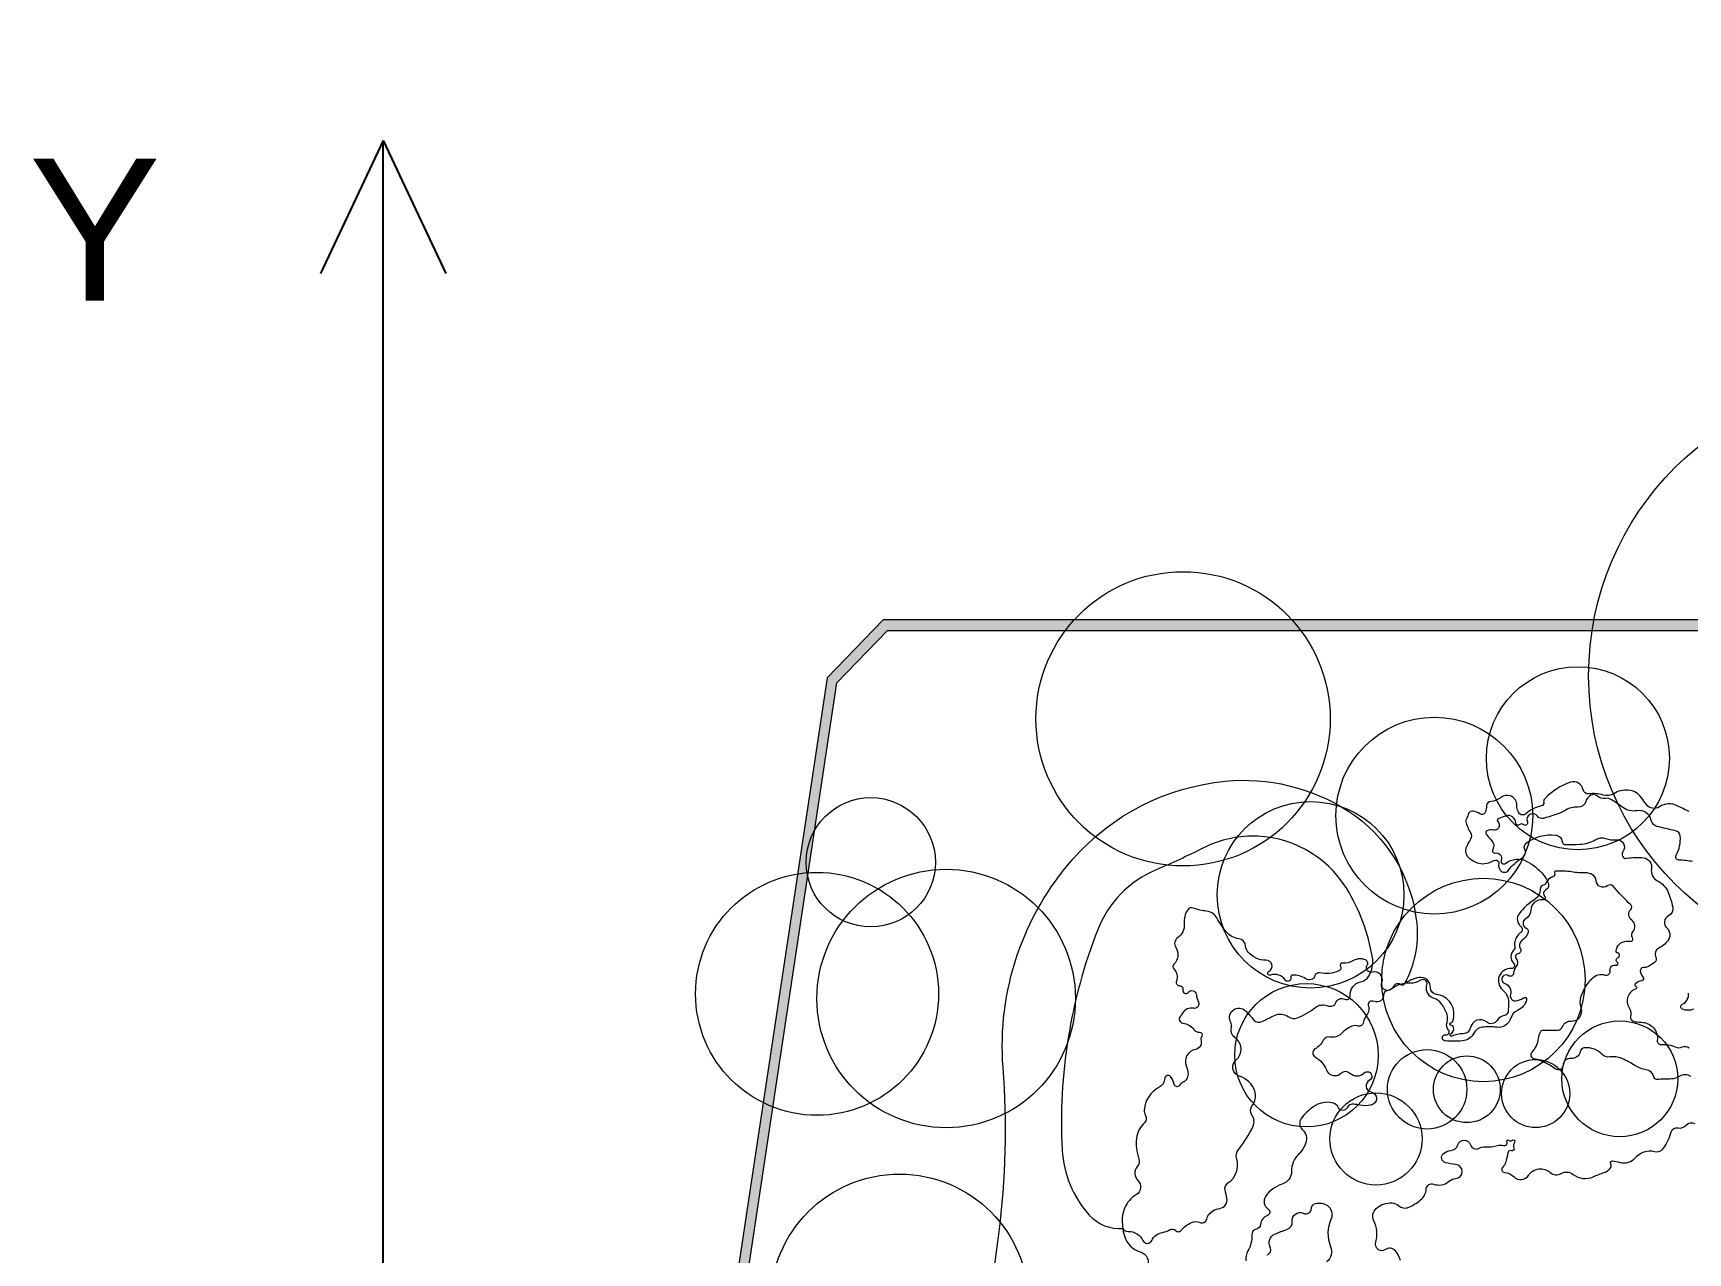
# Model space of a CAD drawing. Header units: millimetres. Extents: x -9917 to 681081, y -8103 to 293101.
# Drawn here: x -9917 to 27869, y 100140 to 127998 of the extents above; entities that cross this region are included whole.
import ezdxf

# ---------------------------------------------------------------- set-up
doc = ezdxf.new("R2010")
doc.units = ezdxf.units.MM
for name, color, linetype in [('archi', 7, 'Continuous'), ('rock', 30, 'Continuous'), ('坐标系', 7, 'Continuous')]:
    doc.layers.add(name, color=color, linetype=linetype)
for name, color, linetype, lineweight in [('archiw', 255, 'Continuous', 0), ('plant', 90, 'Continuous', 0), ('road', 50, 'Continuous', 0)]:
    doc.layers.add(name, color=color, linetype=linetype, lineweight=lineweight)
doc.styles.get("Standard").update_dxf_attribs({"font": 'arial.ttf'})

msp = doc.modelspace()

# ---------------------------------------------------------------- hatches: boundary and pattern name
at = {"layer": 'archiw', "lineweight": 15}
h = msp.add_hatch(color=0, dxfattribs=at)
h.dxf.hatch_style = 1
h.paths.add_polyline_path([(2034, 4766), (1795, 4746), (1880, 3699), (2119, 3718)])
h.paths.add_polyline_path([(2314, 19669), (2074, 19659), (2099, 19109), (2339, 19120)])
h.paths.add_polyline_path([(2266, 20755), (2026, 20745), (2049, 20218), (2289, 20229)])
h.paths.add_polyline_path([(1622, 28506), (1862, 28519), (1811, 29413), (1571, 29399)])
h.paths.add_polyline_path([(1682, 31687), (1443, 31674), (1488, 30867), (1728, 30880)])
h.paths.add_polyline_path([(104122, 127758), (104122, 94953), (102619, 94953), (102619, 94713), (104122, 94713), (104122, 90938), (104362, 90938), (104362, 127758), (104362, 127998), (80583, 127998), (80583, 127758), (80583, 105038), (67095, 105038), (67095, 104566), (64754, 104566), (64754, 119844), (44763, 119844), (44763, 114596), (9495, 114596), (8212, 113274), (5853, 97610), (4160, 93590), (4160, 70024), (959, 66096), (-5863, 66096), (-5863, 42865), (-1639, 42865), (-1639, 37416), (1260, 37416), (1369, 33120), (-2714, 32981), (-1845, 16710), (895, 16710), (1635, 6752), (-2365, 6307), (-1927, -843), (42951, -2155), (43743, -1431), (45440, -1479), (47942, -1548), (47948, -1309), (45686, -1245), (45760, 1407), (45767, 1647), (45812, 3256), (47789, 3201), (47795, 3441), (46586, 3475), (46612, 4388), (46372, 4395), (46346, 3481), (45578, 3503), (45446, -1239), (43653, -1189), (42861, -1912), (2478, -732), (2383, 447), (2143, 428), (2236, -725), (-1701, -610), (-1874, 2219), (808, 2467), (785, 2706), (-1889, 2458), (-2112, 6094), (1653, 6513), (1737, 5466), (1976, 5485), (1891, 6539), (1136, 16710), (2447, 16710), (2428, 17120), (2188, 17110), (2196, 16950), (1118, 16950), (-1617, 16950), (-1834, 20997), (-59, 21057), (161, 17965), (2146, 18053), (2157, 17820), (2396, 17831), (2367, 18495), (2127, 18484), (2135, 18293), (384, 18215), (164, 21305), (-1846, 21237), (-1923, 22670), (1930, 22876), (1943, 22593), (2183, 22604), (2159, 23128), (-1936, 22910), (-2072, 25457), (2021, 25693), (1921, 27463), (1682, 27449), (1768, 25919), (-2084, 25697), (-2461, 32750), (1375, 32880), (1391, 32595), (1630, 32609), (1615, 32888), (1494, 37656), (-1399, 37656), (-1399, 43105), (-5623, 43105), (-5623, 65856), (1073, 65856), (4400, 69938), (4400, 93542), (6086, 97545), (8438, 113162), (9596, 114356), (44763, 114356), (44763, 90288), (43135, 90288), (43135, 90048), (43135, 89171), (43375, 89171), (43375, 90048), (44763, 90048), (44763, 87164), (45003, 87164), (45003, 100934), (64514, 100934), (64514, 87213), (64754, 87213), (64754, 87916), (65867, 87916), (65867, 88156), (64754, 88156), (64754, 101414), (64514, 101414), (64514, 101174), (45003, 101174), (45003, 114356), (45003, 119604), (64514, 119604), (64514, 104326), (64514, 103006), (64754, 103006), (64754, 103712), (64994, 103712), (64994, 104326), (67095, 104326), (67095, 87914), (67575, 87914), (67575, 88154), (67335, 88154), (67335, 104798), (80583, 104798), (80583, 90938), (80823, 90938), (80823, 127758)])

# ---------------------------------------------------------------- linework, layer by layer
at = {"layer": 'archi', "lineweight": 15}
for points in [[(104362, 127998), (80583, 127998), (80583, 127758), (80583, 105038), (67095, 105038), (67095, 104566), (64754, 104566), (64754, 119844), (44763, 119844), (44763, 114596), (9495, 114596), (8212, 113274), (5853, 97610), (4160, 93590), (4160, 70024), (959, 66096), (-5863, 66096), (-5863, 42865)], [(-5623, 43105), (-5623, 65856), (1073, 65856), (4400, 69938), (4400, 93542), (6086, 97545), (8438, 113162), (9596, 114356), (44763, 114356)]]:
    msp.add_lwpolyline(points, dxfattribs=at)
at = {"layer": 'plant', "lineweight": 15}
for centre, radius in [((32324, 113321), 6721), ((16342, 112338), 3360), ((25357, 111437), 2090), ((22079, 110127), 2247), ((9211, 109062), 1475), ((19255, 108318), 2131), ((7984, 106057), 2774), ((10932, 105950), 2951), ((23199, 106373), 2322), ((19159, 104654), 1637), ((26313, 104117), 1323), ((21914, 103877), 907), ((22821, 103877), 762), ((24393, 103780), 778), ((20747, 102743), 1053), ((9867, 98988), 2951)]:
    msp.add_circle(centre, radius, dxfattribs=at)
at = {"layer": 'road', "lineweight": 15}
for points in [[(11669, 96845, -0.001438), (12135, 100572, 0.050926), (12232, 104373, -0.202578), (13831, 109141, -0.190019), (17303, 110913, -0.16795), (20101, 110239, -0.230355), (21677, 107660, -0.150053), (21394, 106278, -0.470445), (21317, 106263, 0.487014), (21150, 106226, -0.258015), (21021, 106134, 0.394238), (20916, 106011, -0.363689), (20818, 105881, -0.1311), (20677, 105887, 0.626392), (20575, 105778, -0.251281), (20554, 105604, 0.090199), (20452, 105387, -0.418482), (20339, 105322, 0.20217), (20150, 105298, 0.062928), (19953, 105147, -0.248891), (19694, 105070, 0.337526), (19543, 104996, -0.145392), (19357, 104799, 0.575367), (19357, 104617, -0.166413), (19616, 104318, 0.366161), (19852, 104194, 0.141446), (19953, 104249, -0.410975), (20150, 104249, 0.410975), (20473, 104249, -1.166333), (20595, 104080, 0.713495), (20632, 103819, -0.826554), (20632, 103515, -0.094958), (20371, 103515, 0.007045), (20241, 103537, 0.33379), (20086, 103456, -0.632172), (19891, 103456, 0.235753), (19747, 103569, 0.206544), (19318, 103479, 0.078873), (19041, 103210, 0.385655), (19065, 102961, -0.299272), (19143, 102654, -0.114611), (18978, 102392, 0.202887), (18818, 102002, -0.330197), (18608, 101712, 0.165908), (18227, 101432, 0.429552), (18287, 101141, -0.628217), (18272, 100997, 0.292505), (18112, 100791, -0.32906), (18016, 100683, 0.366056), (17911, 100547, -0.139459), (17824, 100185, 0.153372), (17777, 99960, -0.368384)], [(27896, 110222, -0.007694), (27623, 110353, 0.268635), (27222, 110328, -0.39463), (26924, 110378, -0.012448), (26810, 110534, 0.225682), (26508, 110708, 0.157713), (26175, 110628, -0.212187), (25935, 110597, 0.104713), (25604, 110624, -0.400962), (25477, 110718, 0.456266), (25191, 110889, 0.126594), (24602, 110514, 0.23958), (24577, 110429, -0.405244), (24526, 110351, 0.127889), (24166, 110167, -0.462497), (24012, 110188, -0.146938), (23963, 110365, 0.313999), (23821, 110576, 0.267104), (23602, 110543, -0.14452), (23374, 110450, 0.357468), (23271, 110347, -0.034455), (23249, 110215, -0.524297), (23121, 110166, 0.102945), (22964, 110231, 0.413507), (22851, 110154, -0.10731), (22797, 110026, 0.291169), (22795, 109994, 0.58244)], [(22795, 109994, 0.067079), (22903, 109741, -0.276845), (22903, 109586, 0.024034), (22812, 109416, 0.366542), (22882, 109151, 0.033001), (23013, 109071, 0.243414), (23367, 109071, -0.069347), (23470, 109108, -0.529873), (23551, 109029, 0.205713), (23586, 108880, 0.506023), (23775, 108880, -0.100023), (24083, 109160, 0.38439), (24144, 109359, -0.351014), (24178, 109496, -0.198525), (24858, 109680, -0.346924), (24995, 109539, 0.386486), (25078, 109466, 0.005236), (25402, 109473, 0.127052), (25769, 109580, -0.219442), (25987, 109604, 0.105255), (26233, 109575, -0.652288), (26385, 109302, 0.684093), (26478, 109152, -0.075371), (26856, 109163, -0.435302), (27038, 108913, 0.33984), (27177, 108635, -0.187107), (27421, 108373, -0.042561), (27523, 108036, -0.342778), (27428, 107839, 0.527739), (27388, 107562, -0.392675), (27412, 107270, -0.108463), (27201, 107096, 0.422558), (27138, 106893, -0.361116), (27117, 106781, -0.062042), (26949, 106676, -0.120893), (26854, 106657, 0.459135), (26781, 106579, 0.170024), (26843, 106448, -0.615144), (26812, 106354, 0.162897), (26669, 106282, 0.55018), (26681, 106231, -0.708575), (26681, 106172, 0.478369), (26527, 105738, -0.195742), (26561, 105531, 0.411198), (26624, 105430, 0.055865), (26806, 105408, -0.449458), (27171, 104991, 0.49108), (27265, 104897, -0.150044), (27576, 104843, 0.238265), (27736, 104843, -0.299831), (27899, 104824, 0.263693)], [(27939, 104168, 0.306767), (27665, 104168, -0.140777), (27497, 104113, -0.003101), (27160, 104103, -0.367285), (27092, 104159, 0.322015), (26919, 104324, -0.109971), (26654, 104423, 0.042262), (26361, 104580, 0.141984), (26086, 104615, -0.243742), (25910, 104673, 0.10697), (25733, 104791, 0.118213), (25501, 104823, 0.332108), (25411, 104741, -0.385941), (25196, 104580, 0.431137), (25019, 104425, -0.610287), (24842, 104342, 0.10511), (24361, 104572, -0.566947), (24313, 104728, 0.142974), (24460, 105037, -0.05208), (24501, 105184, -0.330671), (24573, 105230, 0.038572), (24901, 105230, 0.286247), (25003, 105305, -0.323563), (25209, 105436, 0.53876), (25432, 105734, -0.174974), (25432, 106004, -0.098954), (25672, 106402, -0.289988), (25981, 106485, 0.558942), (26092, 106583, -0.540318), (26231, 106712, 0.831481), (26260, 106775, -0.602904), (26274, 106887, 0.804115), (26258, 106996, -0.373457), (26232, 107021, -0.14311), (26254, 107124, -0.337302), (26547, 107256, 0.671218), (26606, 107338, -0.335245), (26618, 107485, 0.447711), (26588, 107739, -0.464192), (26567, 107985, 0.412687), (26567, 108086, -0.011676), (26161, 108514, 0.393993), (26029, 108525, -0.600468), (25773, 108638, 0.237536), (25691, 108775, 0.146109), (25534, 108819, -0.042482), (25212, 108841, 0.050139), (24849, 108860, 0.543758), (24825, 108818, -0.45635), (24790, 108734, 0.224737), (24620, 108569, -0.278496), (24587, 108543, 0.390665), (24493, 108432, -0.26767), (24386, 108225, 0.087912), (24016, 107885, 0.403947), (24050, 107599, -0.473147), (24050, 107454, 0.154498), (23915, 107247, 0.136197), (23915, 107143, -0.275232), (23890, 107051, 0.424917), (23890, 106755, -0.698863), (23837, 106635, 0.723098), (23639, 106147, -0.248556), (23774, 105811, 0.035485), (23769, 105678, -0.364158), (23679, 105563, 0.199671), (23516, 105450, -0.453195), (23268, 105414, 0.574089), (22908, 105287, -0.35607), (22736, 105144, 0.102525), (22480, 105088, -0.957526), (22452, 105144, 0.322189), (22520, 105287, 0.366249), (22458, 105338, -0.872828), (22450, 105391, 0.234173), (22499, 105436, 0.490736), (22127, 106044, -0.390302), (21992, 106199, 0.464386), (21732, 106430, 0.141591), (21394, 106278, 5.85618)], [(21305, 99969, 0.120021), (21191, 100187, 0.396927), (20947, 100211, -0.341794), (20805, 100211, -0.305146), (20744, 100395, 0.185687), (20698, 100874, -0.33741), (20752, 101155, -0.19879), (21115, 101283, -0.171942), (21264, 101221, 0.297651), (21499, 101184, 0.068192), (21764, 101349, 0.202496), (21896, 101604, -0.500941), (22065, 101712, 0.273474), (22404, 101770, -0.158686), (22566, 101836, 0.92831), (22566, 102160, -0.051178), (22334, 102201, -0.596199), (22288, 102409, -0.161096), (22458, 102479, 0.315146), (22616, 102608, -0.755902), (22906, 102608, 0.484959), (23097, 102529, -0.141831), (23241, 102562, 0.078137), (23520, 102592, -0.130729), (23658, 102592, 0.609663), (23738, 102679, -0.839342), (23787, 102708, 0.4605), (23851, 102708, -0.937466), (23910, 102664, 0.249529), (23898, 102537, -0.653908), (23839, 102475, 0.480113), (23759, 102425, -0.055065), (23705, 102201, -0.111259), (23640, 102099, 0.637829), (23684, 101976, -0.17477), (23899, 101876, 0.474518), (24227, 101910, -0.458827), (24728, 101976, 0.328724), (24973, 101953, -0.312766), (25253, 101934, 0.282925), (25708, 101879, -0.029791), (25959, 101976, 0.178889), (26106, 102092, 0.282762), (26106, 102171, -0.615249), (26148, 102240, -0.049109), (26320, 102208, 0.298087), (26670, 102316, -0.29064), (27110, 102458, 0.31947), (27323, 102540, 0.081), (27488, 102902, -0.403428), (27647, 102997, 0.281258), (27830, 103058, -0.356821), (28028, 103095, 0.353069)], [(18258, 100096, 0.460265), (18330, 100274, -0.437149), (18439, 100572, -0.015959), (18715, 100678, 0.349228), (18834, 100865, -0.582412), (19086, 101046, 0.528938), (19276, 101160, -0.323586), (19365, 101269, -0.222031), (19637, 101221, -0.35918), (19721, 100916, 0.204582), (19710, 100282, -0.337234), (19616, 99935, 0.437835)]]:
    msp.add_lwpolyline(points, format="xyb", dxfattribs=at)
msp.add_lwpolyline([(14971, 100699, 0.291473), (15087, 100630, -0.301831), (15425, 100422, 0.640121), (15626, 100422, -0.248054), (15870, 100609, 0.089799), (16049, 100673, -0.360448), (16175, 100652, 0.458233), (16293, 100652, -0.109453), (16538, 100835, -0.21486), (16721, 100835, 0.470544), (16881, 100913, -0.211111), (17025, 101102, -0.083434), (17185, 101158, 0.419739), (17343, 101386, 0.010577), (17302, 101577, -0.317935), (17367, 101737, 0.334307), (17567, 102279, -0.246792), (17612, 102511, 0.056803), (17935, 103022, 0.280164), (17908, 103303, -0.33298), (17908, 103475, 0.122149), (17994, 103679, 0.122024), (17981, 103835, 0.24009), (17630, 104175, -0.591397), (17553, 104548, 0.49826), (17522, 105063, -0.299937), (17442, 105251, 0.147708), (17421, 105435, -0.826362), (17766, 105669, -0.01933), (17960, 105459, 0.349256), (18145, 105423, -0.00723), (18427, 105564, -0.277859), (18743, 105536, 0.258123), (18953, 105509, 0.072105), (19370, 105749, -0.261233), (19624, 105788, 0.180096), (19776, 105788, 0.245381), (19825, 105842, -0.486094), (20034, 105934, 0.589244), (20157, 106014, -0.376924), (20399, 106330, 0.206963), (20579, 106455, 0.182784), (20665, 106892, 0.096579), (20078, 108460, 0.266623), (17880, 109657, 0.112496), (16797, 109385, -0.018523), (15728, 108890, 0.203281), (14392, 107521, 0.106686), (13582, 102491, 0.172471), (14201, 101004, 0.233074)], format="xyb", close=True, dxfattribs=at)
at = {"layer": 'rock', "lineweight": 15}
for points in [[(27978, 109078, 0.033122), (27663, 109112, -0.556824), (27601, 109222, 0.148791), (27694, 109660, 0.331174), (27584, 109783, -0.013599), (27163, 109882, -0.283282), (27033, 110019, 0.402518), (26711, 110238, -0.201194), (26382, 110314, 0.014186), (26127, 110488, 0.178122), (25981, 110520, -0.217838), (25796, 110576, 0.310338), (25655, 110593, 0.208335), (25539, 110449, -0.355401), (25358, 110321, 0.150479), (25081, 110254, -0.058281), (24830, 110142, -0.005734), (24570, 110065, -0.322497), (24432, 110115, 0.91327), (24205, 109988, -0.822647), (24111, 109921, 0.400843), (24028, 109921, -0.665664), (23940, 109960, 1.016099), (23940, 109960, 0.528305), (23712, 110118, -0.022805), (23550, 110064, 0.551908), (23528, 109990, -0.32893), (23541, 109841, -0.314758), (23437, 109795, 0.149059), (23283, 109780, 0.477151), (23262, 109707, 0.050604), (23385, 109562, -0.348295), (23413, 109356, 0.641036), (23472, 109272, -0.577193), (23608, 109110, 0.738376), (23705, 109036, -0.124729), (23946, 109131, -0.152672), (24180, 109090, -0.099447), (24567, 108780, -0.107944), (24685, 108555, -0.369924), (24626, 108430, 0.518864), (24598, 108287, -0.717105), (24553, 108201, 0.453707), (24284, 107975, -0.260789), (24165, 107772, 0.243922), (24105, 107677, 0.317517), (24176, 107557, -0.422121), (24217, 107443, -0.119369), (24070, 107264, 0.402279), (24042, 107093, -0.567288), (23986, 106970, 0.583192), (23944, 106872, -0.337389), (23944, 106676, 0.148242), (23888, 106526, -0.584244), (23772, 106470, 1.165207), (23687, 106294, -0.41568), (23819, 106041, 0.523762), (23931, 105896, 0.161094), (24112, 105966, -0.733148), (24187, 105918, -0.225854), (23980, 105678, 0.220968), (23824, 105502, -0.370048), (23503, 105294, 0.067075), (23174, 105294, 0.246052), (22980, 105156, -0.25969), (22722, 104983, -0.041361), (22327, 104983, -1.045963), (22344, 105121, 0.704487), (22404, 105226, -0.260755), (22369, 105399, 0.155585), (22369, 105587, 0.086213), (22238, 105837, 0.154346), (22072, 105954, -0.219379), (21917, 106095, -0.175359), (21908, 106265, 0.718366), (21765, 106367, -0.175733), (21532, 106300, 0.188233), (21097, 106163, -0.768522), (20881, 106323, 0.627362), (20671, 106549, -0.684934), (20546, 106708, 0.449135), (20507, 106832, 0.245743), (20233, 106815, -0.167631), (19988, 106761, 0.608446), (19937, 106686, -0.445811), (19899, 106579, -0.149019), (19458, 106537, 0.395237), (19354, 106472, -0.523509), (19147, 106399, 0.173075), (18846, 106485, 0.454427), (18802, 106428, -0.821759), (18673, 106374, 0.347066), (18339, 106483, -0.933892), (18301, 106568, 0.788009), (18234, 106826, -0.223399), (17825, 107010, -0.165543), (17771, 107144, 0.360837), (17613, 107315, -0.191862), (17327, 107476, -0.041131), (17112, 107792, 0.243932), (16876, 107946, -0.067595), (16575, 108017, 0.349734), (16450, 107978, 0.173326), (16368, 107656, -0.273568), (16217, 107338, 0.411577), (16174, 107120, -0.359126), (16134, 106734, 0.411281), (16133, 106627, -0.289261), (16191, 106349, 0.512041), (16263, 106241, -0.466765), (16339, 106144, 0.805744), (16458, 106090, -0.678956), (16645, 106039, 0.077646), (16692, 105870, -0.612918), (16577, 105726, 0.321213), (16332, 105617, -0.053768), (16280, 105547, 0.611284), (16339, 105386, -0.202983), (16590, 105242, 0.237791), (16719, 105178, -0.590943), (16769, 105090, 0.196787), (16752, 104986, -0.424887), (16621, 104786, 0.471865), (16414, 104409, -0.058975), (16454, 104260, -0.310341), (16345, 104039, 0.103804), (16258, 103963, -0.657331), (16138, 103992, 0.1307), (16058, 104166, 0.679931), (15924, 104122, -0.263002), (15794, 103923, 0.262787), (15456, 103404, 0.148779), (15486, 103276, -0.342793), (15466, 103122, 0.078599), (15342, 102956, 0.083464), (15277, 102754, 0.073767), (15277, 102527, 0.0382), (15332, 102285, -0.258291), (15295, 102110, 0.400548), (15311, 101795, -0.496431), (15276, 101472, 0.158895), (15006, 101161, 0.084135), (14955, 100945, 0.087333), (15001, 100528, 0.256174), (15365, 100164, -0.450093), (15528, 99819, 0.205008)], [(28005, 105710, -0.223914), (27740, 105710, -0.634101), (27740, 105818, 0.313997), (27886, 106072, -0.258137)]]:
    msp.add_lwpolyline(points, format="xyb", dxfattribs=at)
at = {"layer": '坐标系'}
for points in [[(-1927, 125546), (-3358, 122505)], [(-1927, -843), (-1927, 125546)], [(-1927, 125546), (-496, 122505)]]:
    msp.add_lwpolyline(points, dxfattribs=at)

# ---------------------------------------------------------------- texts
at = {"layer": '坐标系', "lineweight": 53}
msp.add_text('Y', height=3240, dxfattribs=at).set_placement((-10016, 121891))

doc.saveas('drawing.dxf')
